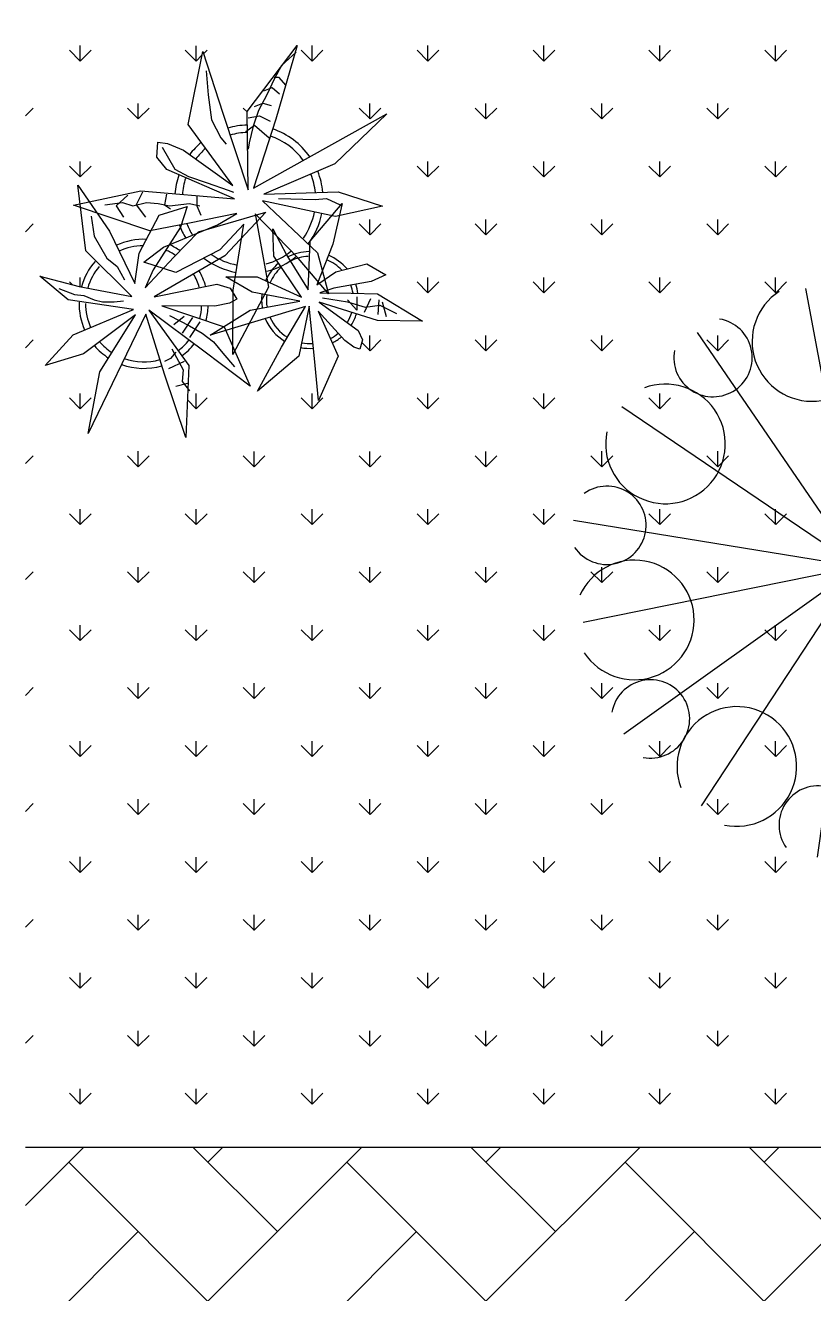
# Model space of a CAD drawing. Header units: millimetres. Extents: x 209.8 to 281.8, y 45 to 110.
# Drawn here: x 209.788 to 212.231, y 79.337 to 83.268 of the extents above; entities that cross this region are included whole.
import ezdxf

# ---------------------------------------------------------------- set-up
doc = ezdxf.new("R2010")
doc.units = ezdxf.units.MM
doc.header["$LTSCALE"] = 0.65
doc.linetypes.add('DASHED', pattern=[0.75, 0.5, -0.25])
for name, color, linetype in [('ARBOLES', 95, 'Continuous'), ('cajones', 235, 'Continuous'), ('murodelgado', 1, 'Continuous'), ('murosgrueso', 5, 'Continuous'), ('plazaacceso', 251, 'Continuous')]:
    doc.layers.add(name, color=color, linetype=linetype)
pattern_1 = [(90, (0, 0), (-0.179605, 0.179605), [0.047625, -0.311585]), (45, (0, 0), (-0.179605122421383, 0.1796051224213831), [0.047625, -0.206375]), (135, (0, 0), (-0.1796051224213831, -0.179605122421383), [0.047625, -0.206375])]

# ---------------------------------------------------------------- blocks, each defined once
blk = doc.blocks.new('arb-pl59')
for p, q in [((0.06124012695811132, 0.3253629342310482), (0.2168962910648986, 0.5294651901413339)), ((0.2168962910648986, 0.5294651901413339), (0.1503603843800789, 0.3008544237561459)), ((-0.1216998110874385, 0.2848026601570339), (-0.07621399417973862, 0.5109414269392012)), ((-0.07621399417973862, 0.5109414269392012), (-0.01378957706492656, 0.3193780878718293)), ((0.2135860981252051, 0.509339775572144), (0.1681873858374132, 0.4672123153932262)), ((-0.06529141125210458, 0.4510094397399982), (-0.05880583181256327, 0.3764763108519844)), ((0.1681873858374132, 0.4672123153932262), (0.1454880296935244, 0.4250848552143083)), ((0.1130604762848009, 0.3894385618161529), (0.1390025648503013, 0.3991602706886148)), ((0.1454880296935244, 0.4250848552143083), (0.1227887881459537, 0.3764763108519844)), ((0.1390025648503013, 0.3991602706886148), (0.1617019209942043, 0.3797168529436874)), ((0.1454880296935244, 0.4315660219950708), (0.1584590739762746, 0.4315660219950708)), ((0.1584590739762746, 0.4315660219950708), (0.1811584301201634, 0.4056414374693773)), ((-0.05880583181256327, 0.3764763108519844), (-0.04907763454775704, 0.2987024746775546)), ((0.1227887881459537, 0.3764763108519844), (0.09684669958045333, 0.327867683892304)), ((-0.01378957706492656, 0.3193780878718293), (0.06491201492146104, 0.08203405468725222)), ((0.06491201492146104, 0.08203405468725222), (0.06124012695811132, 0.3253629342310482)), ((0.09684669958045333, 0.327867683892304), (0.08063280827975916, 0.2792590569326237)), ((0.08163785622258501, 0.0875309946540348), (0.4942236328412406, 0.3182653260677917)), ((0.08387565529770313, 0.3408299348564725), (0.1098177438632035, 0.350551643728938)), ((0.1098177438632035, 0.350551643728938), (0.1357598324287039, 0.344070559545532)), ((0.4942236328412406, 0.3182653260677917), (0.333618786476066, 0.1623414255145939)), ((0.01732485789945315, 0.09594166130765203), (-0.1216998110874385, 0.2848026601570339)), ((-0.04907763454775704, 0.2987024746775546), (-0.01989269896431267, 0.2436127635344683)), ((0.05793356673220273, 0.2630561812793957), (0.08387565529770313, 0.2824995990243266)), ((0.06441903157539741, 0.3051836414583171), (0.1000894320020507, 0.3116648082390761)), ((0.08063280827975916, 0.2792590569326237), (0.06766176399700896, 0.2274098878812403)), ((0.1503603843800789, 0.3008544237561459), (0.08163785622258501, 0.0875309946540348)), ((0.08387565529770313, 0.2824995990243266), (0.1292742529891626, 0.2436127635344683)), ((0.1000894320020507, 0.3116648082390761), (0.1325169854107742, 0.2954619325858516)), ((-0.01989269896431267, 0.2436127635344683), (-0.003678922259950923, 0.2241692631921808)), ((-0.2181547796132151, 0.1837435788071922), (-0.2149973335775144, 0.229686908388544)), ((-0.2149973335775144, 0.229686908388544), (-0.1852987468483889, 0.2261090272639699)), ((-0.2014873189228297, 0.2144475543197188), (-0.1625741860745791, 0.1463955096151075)), ((-0.1852987468483889, 0.2261090272639699), (-0.1355943866091849, 0.2050970801815737)), ((-0.1355943866091849, 0.2050970801815737), (0.01732485789945315, 0.09594166130765203)), ((0.06766176399700896, 0.2274098878812403), (0.06441903157539741, 0.2079663875389564)), ((-0.1873138876784992, 0.1449722948386842), (-0.2181547796132151, 0.1837435788071922)), ((0.333618786476066, 0.1623414255145939), (0.1135230644243279, 0.06866577624638381)), ((0.0222122316074973, 0.05392187106239987), (-0.1873138876784992, 0.1449722948386842)), ((-0.1625741860745791, 0.1463955096151075), (-0.1204183208047169, 0.1237114671811206)), ((-0.1204183208047169, 0.1237114671811206), (-0.06204867883050724, 0.1042680494361896)), ((-0.4770217545409281, 0.03464319020592654), (-0.2677207607031278, 0.07879582719430189)), ((-0.4382902760538911, -0.1069018413750698), (-0.4635293075463238, 0.09650701821539798)), ((-0.4635293075463238, 0.09650701821539798), (-0.3648676389850039, -0.04563411258276062)), ((-0.2677207607031278, 0.07879582719430189), (0.0222122316074973, 0.05392187106239987)), ((-0.06204867883050724, 0.1042680494361896), (0.002806542583243754, 0.0815840070022027)), ((0.002806542583243754, 0.0815840070022027), (0.01902043388393793, 0.07510292281879671)), ((-0.3798392064597493, 0.03621600473158182), (-0.324712296907137, 0.04269717151234076)), ((-0.3084985202027895, 0.06538113134897472), (-0.3441688060330961, 0.03297546263987883)), ((-0.324712296907137, 0.04269717151234076), (-0.2922846289020953, 0.03297546263987883)), ((-0.2922846289020953, 0.03297546263987883), (-0.2501287636322331, 0.04269717151234076)), ((-0.2630998079149833, 0.07510292281879671), (-0.2825564316372748, 0.03621600473158182)), ((-0.2501287636322331, 0.04269717151234076), (-0.2144583632055799, 0.03945654682328481)), ((-0.2144583632055799, 0.03945654682328481), (-0.1787880773752732, 0.03297546263987883)), ((-0.1885162746400795, 0.06862175603803422), (-0.1950018540796208, 0.03621600473158182)), ((-0.1787880773752732, 0.03297546263987883), (-0.1171755883831196, 0.03945654682328481)), ((-0.1171755883831196, 0.03945654682328481), (-0.08474792037807788, 0.03297546263987883)), ((-0.09447623223921653, 0.06214058925727173), (-0.09447623223921653, 0.03297546263987883)), ((0.3355282221616989, -0.0006476155608972078), (0.108795117580172, 0.0486254814151863)), ((0.108795117580172, 0.0486254814151863), (0.2795824615549947, -0.1128469289447764)), ((0.1135230644243279, 0.06866577624638381), (0.3440297357057744, 0.07595170631870829)), ((0.1584590739762746, 0.05565942247650923), (0.271955740099429, 0.05241888038480624)), ((0.2564083545383085, -0.07705734218367866), (0.3560916375928969, 0.03996868192700731)), ((0.271955740099429, 0.05241888038480624), (0.3076261405260823, 0.05565942247650923)), ((0.3076261405260823, 0.05565942247650923), (0.3497820057959302, 0.03621600473158182)), ((0.3560916375928969, 0.03996868192700731), (0.3274899417402821, -0.08661012778275179)), ((0.3440297357057744, 0.07595170631870829), (0.4806922291289624, 0.03194371894330672)), ((-0.2398817271376288, -0.04525749287463299), (-0.4770217545409281, 0.03464319020592654)), ((-0.4219951863259439, 0.0005697113334228732), (-0.412266874464791, -0.06100124918777894)), ((-0.3441688060330961, 0.03297546263987883), (-0.3214695644855396, -0.002670913355636628)), ((-0.2825564316372748, 0.03621600473158182), (-0.2533714960538447, -0.002670913355636628)), ((-0.2730893426488734, -0.1142539688301447), (-0.2111389926219971, 0.003380070451086681)), ((-0.2111389926219971, 0.003380070451086681), (-0.1239496111026881, 0.03033787111970554)), ((-0.1950018540796208, 0.03621600473158182), (-0.1755452303573293, 0.02325367117005683)), ((-0.1239496111026881, 0.03033787111970554), (-0.1445997277783135, -0.0333805668242988)), ((0.02965303384422668, 0.009089722261322208), (-0.11683662344916, -0.02126935643309835)), ((-0.09447623223921653, 0.03297546263987883), (-0.08150518795646633, 0.003810253425125865)), ((-0.08953274997664096, -0.04808482173444872), (0.1192628741880384, 0.01318290705785685)), ((-0.03044964286799257, -0.02666869530413862), (0.02965303384422668, 0.009089722261322208)), ((0.1192628741880384, 0.01318290705785685), (-0.007863632608632543, -0.122600870182147)), ((0.2196876271979136, -0.1294190665772632), (0.08631592425606982, 0.008056989510500046)), ((0.08631592425606982, 0.008056989510500046), (0.1275324099134707, -0.2197282211896976)), ((0.4806922291289624, 0.03194371894330672), (0.3355282221616989, -0.0006476155608972078)), ((-0.11683662344916, -0.02126935643309835), (-0.2398817271376288, -0.04525749287463299)), ((-0.1445997277783135, -0.0333805668242988), (-0.229494651889226, -0.1657188610156837)), ((-0.1976835586447692, -0.095412962073393), (-0.03044964286799257, -0.02666869530413862)), ((0.05117639742708491, -0.02379635047348216), (-0.02329412861260494, -0.1039022756765782)), ((0.01795771255183354, -0.2290632788409823), (0.05117639742708491, -0.02379635047348216)), ((0.1444896142020298, -0.1236011390711766), (0.1409585173819039, -0.03813898648690639)), ((0.1409585173819039, -0.03813898648690639), (0.1849656659623378, -0.1215206856092763)), ((-0.412266874464791, -0.06100124918777894), (-0.3733537416165404, -0.1290532938923903)), ((-0.3648676389850039, -0.04563411258276062), (-0.2862242109664521, -0.2084510212629986)), ((-0.165249844453939, -0.1265075145886065), (-0.08953274997664096, -0.04808482173444872)), ((0.2504357996477751, -0.2279070622568931), (0.2564083545383085, -0.07705734218367866)), ((-0.295385367450379, -0.2486624514826232), (-0.4382902760538911, -0.1069018413750698)), ((-0.2862242109664521, -0.2084510212629986), (-0.2730893426488734, -0.1142539688301447)), ((-0.2591448674023837, -0.1418441980471492), (-0.1976835586447692, -0.095412962073393)), ((-0.02329412861260494, -0.1039022756765782), (-0.1592139887904409, -0.1739150594315255)), ((0.3274899417402821, -0.08661012778275179), (0.2773122890687318, -0.2125968486758296)), ((0.2795824615549947, -0.1128469289447764), (0.3132835662402158, -0.2395968713707575)), ((-0.3733537416165404, -0.1290532938923903), (-0.3409260736114987, -0.1549778784180802)), ((-0.3409260736114987, -0.1549778784180802), (-0.3182267174675957, -0.1971053385969981)), ((-0.1592139887904409, -0.1739150594315255), (-0.2591448674023837, -0.1418441980471492)), ((-0.2544964366464768, -0.2211553701343973), (-0.165249844453939, -0.1265075145886065)), ((-0.007863632608632543, -0.122600870182147), (-0.2268485733784757, -0.2493909756988195)), ((0.2303870987177135, -0.2505562519097175), (0.1444896142020298, -0.1236011390711766)), ((0.1849656659623378, -0.1215206856092763), (0.2504357996477751, -0.2279070622568931)), ((0.3132835662402158, -0.2395968713707575), (0.2196876271979136, -0.1294190665772632)), ((0.336052970051739, -0.1721284941895362), (0.4324883919801721, -0.1467761422838905)), ((0.4324883919801721, -0.1467761422838905), (0.4915745724031808, -0.1813264443156726)), ((-0.4933572538555637, -0.2588458087799914), (-0.580547389206231, -0.1853302069716136)), ((-0.580547389206231, -0.1853302069716136), (-0.4589403927295166, -0.2171837532012226)), ((-0.229494651889226, -0.1657188610156837), (-0.2544964366464768, -0.2211553701343973)), ((-0.004024431656645788, -0.1873421628698182), (0.09300420883974425, -0.1871217178396236)), ((0.07675902114010569, -0.2346868820919994), (-0.004024431656645788, -0.1873421628698182)), ((0.09300420883974425, -0.1871217178396236), (0.2303870987177135, -0.2505562519097175)), ((0.2773122890687318, -0.2125968486758296), (0.336052970051739, -0.1721284941895362)), ((0.4915745724031808, -0.1813264443156726), (0.4458785531627285, -0.2021953522349271)), ((-0.5225206935700157, -0.2230299231226915), (-0.4738793634569447, -0.242473340867619)), ((-0.4589403927295166, -0.2171837532012226), (-0.295385367450379, -0.2486624514826232)), ((-0.2268485733784757, -0.2493909756988195), (-0.03217131476655766, -0.2098316257461477)), ((-0.03217131476655766, -0.2098316257461477), (0.009128918584693224, -0.2220851715046059)), ((0.009128918584693224, -0.2220851715046059), (0.02977903526031866, -0.2563950996282998)), ((0.1275324099134707, -0.2197282211896976), (0.01723186033524371, -0.428042616717395)), ((0.01723186033524371, -0.428042616717395), (0.01795771255183354, -0.2290632788409823)), ((0.2245429309420501, -0.2626464085869387), (0.07675902114010569, -0.2346868820919994)), ((0.3296862319794798, -0.222311673674799), (0.2863645401207862, -0.2365778011513839)), ((0.4458785531627285, -0.2021953522349271), (0.3296862319794798, -0.222311673674799)), ((-0.2911816560594076, -0.2887733235325811), (-0.4933572538555637, -0.2588458087799914)), ((-0.4738793634569447, -0.242473340867619), (-0.4446944278735145, -0.2457139655566785)), ((-0.4446944278735145, -0.2457139655566785), (-0.412266874464791, -0.2586762165208469)), ((-0.412266874464791, -0.2586762165208469), (-0.3863247858992906, -0.2651573833016094)), ((-0.3863247858992906, -0.2651573833016094), (-0.3506543854726374, -0.2651573833016094)), ((-0.3506543854726374, -0.2651573833016094), (-0.3214695644855396, -0.2619168412099064)), ((0.006834461176282502, -0.2686486453867616), (-0.03905468699177561, -0.2784514819935282)), ((0.02977903526031866, -0.2563950996282998), (0.006834461176282502, -0.2686486453867616)), ((0.07117001897719888, -0.2911597578182636), (0.2245429309420501, -0.2626464085869387)), ((0.4658316462814298, -0.3230111173179679), (0.2847616297928539, -0.2661727487138137)), ((0.2847616297928539, -0.2661727487138137), (0.4052814505311488, -0.3537716783773988)), ((0.2863645401207862, -0.2365778011513839), (0.3839214796051067, -0.2379660088950324)), ((0.2946550962433321, -0.2521950497400844), (0.3724813619398333, -0.2651573833016094)), ((0.4016661829269452, -0.2910819678272993), (0.3724813619398333, -0.2586762165208469)), ((0.3724813619398333, -0.2651573833016094), (0.4276082714924456, -0.2813602589548339)), ((0.3839214796051067, -0.2379660088950324), (0.4656513190350466, -0.2400947982122332)), ((0.4016661829269452, -0.2489545076483815), (0.4016661829269452, -0.2910819678272993)), ((0.4438220481968074, -0.2554356744291439), (0.4243655390708341, -0.2975631346080618)), ((0.4276082714924456, -0.2813602589548339), (0.4730069837802375, -0.2748790921740714)), ((0.4656513190350466, -0.2400947982122332), (0.6053285016046743, -0.3245003223448926)), ((0.4697641367623078, -0.2586762165208469), (0.4665214043406962, -0.3040443013888243)), ((0.4730069837802375, -0.2748790921740714), (0.5248911609112525, -0.3008036766997648)), ((0.4794924486234606, -0.2651573833016094), (0.4924634929062108, -0.3105253855722303)), ((-0.4772960519967455, -0.3666770114544526), (-0.2911816560594076, -0.2887733235325811)), ((-0.2845616296908844, -0.3054092826621222), (-0.4451736482791091, -0.4254940310950701)), ((-0.252439225973248, -0.3029585735104305), (-0.4314134370337399, -0.6730128190447999)), ((-0.3946955852942438, -0.4818603415839924), (-0.2845616296908844, -0.3054092826621222)), ((-0.1950777907631789, -0.4892124690390673), (-0.252439225973248, -0.3029585735104305)), ((-0.06888263330101552, -0.4205926127916868), (-0.2432613963396335, -0.29070502775199)), ((-0.2432613963396335, -0.29070502775199), (-0.1193606962858809, -0.4622546683704556)), ((-0.03905468699177561, -0.2784514819935282), (-0.2024218984817736, -0.2768954088662738)), ((-0.2024218984817736, -0.2768954088662738), (-0.009226740682535706, -0.3421699199375325)), ((-0.1787880773752732, -0.3072848434805273), (-0.1171755883831196, -0.3396905947869797)), ((-0.1333893650874671, -0.3105253855722303), (-0.1658170330925088, -0.3364500526952767)), ((-0.1074472765219667, -0.3137660102612898), (-0.1398749445270084, -0.3623746372209666)), ((0.2421749397365005, -0.2791662629625442), (-0.05313077158012902, -0.3677170272114552)), ((-0.05313077158012902, -0.3677170272114552), (0.07117001897719888, -0.2911597578182636)), ((0.1682541926349472, -0.4052612670784228), (0.2421749397365005, -0.2791662629625442)), ((0.2536009278737907, -0.2780319629216841), (0.2215271870098547, -0.4334681166921079)), ((0.2701416992374988, -0.4402684966155519), (0.2536009278737907, -0.2780319629216841)), ((0.3638510788288869, -0.3847363539885151), (0.2819307855806557, -0.293616085507665)), ((0.2819307855806557, -0.293616085507665), (0.3437330782001027, -0.433516452547412)), ((-0.08474792037807788, -0.3267282612254547), (-0.1171755883831196, -0.3753368881851351)), ((-0.1171755883831196, -0.3396905947869797), (-0.07826245553485478, -0.3623746372209666)), ((-0.009226740682535706, -0.3421699199375325), (0.07107926861156955, -0.5259731063144528)), ((0.6053285016046743, -0.3245003223448926), (0.4658316462814298, -0.3230111173179679)), ((-0.5644854335160545, -0.4622546683704556), (-0.4772960519967455, -0.3666770114544526)), ((-0.07826245553485478, -0.3623746372209666), (-0.04259205510821573, -0.3882992217466601)), ((-0.04259205510821573, -0.3882992217466601), (-0.01340723412110378, -0.4239455151448155)), ((0.3925241744603767, -0.4051429140806313), (0.3638510788288869, -0.3847363539885151)), ((0.4052814505311488, -0.3537716783773988), (0.4194334810055125, -0.3828171690579083)), ((0.4194334810055125, -0.3828171690579083), (0.410925985855414, -0.4116207569414811)), ((-0.4451736482791091, -0.4254940310950701), (-0.5644854335160545, -0.4622546683704556)), ((-0.1593314536529817, -0.4207049730531125), (-0.1755452303573293, -0.4401483907980435)), ((-0.1723024979357319, -0.4109831815832905), (-0.1366320975090787, -0.4757946841961989)), ((0.07107926861156955, -0.5259731063144528), (-0.06888263330101552, -0.4205926127916868)), ((-0.01340723412110378, -0.4239455151448155), (0.02226316630554948, -0.4660729753237334)), ((0.09356364293283548, -0.5413982827090607), (0.1682541926349472, -0.4052612670784228)), ((0.410925985855414, -0.4116207569414811), (0.3925241744603767, -0.4051429140806313)), ((-0.1755452303573293, -0.4401483907980435), (-0.1950018540796208, -0.4498700996705054)), ((-0.1333893650874671, -0.4498700996705054), (-0.1820308097968706, -0.4725541421044959)), ((-0.1193606962858809, -0.4622546683704556), (-0.1285385259194811, -0.6852692011744566)), ((0.2215271870098547, -0.4334681166921079), (0.09356364293283548, -0.5413982827090607)), ((0.2827937910545302, -0.5710565491044122), (0.2701416992374988, -0.4402684966155519)), ((0.3437330782001027, -0.433516452547412), (0.2827937910545302, -0.5710565491044122)), ((-0.4314134370337399, -0.6730128190447999), (-0.3946955852942438, -0.4818603415839924)), ((-0.1285385259194811, -0.6852692011744566), (-0.1950777907631789, -0.4892124690390673)), ((-0.1366320975090787, -0.4757946841961989), (-0.1398749445270084, -0.5114409775943543)), ((-0.1236610532263285, -0.5179221443751167), (-0.1593314536529817, -0.5276438532475822)), ((-0.1398749445270084, -0.5114409775943543), (-0.1171755883831196, -0.5406061868091037))]:
    blk.add_line(p, q)
for centre, radius, start, end in [((0.06712313362875477, 0.05297185030295992), 0.23, 91.30606176492367, 106.5890593109409), ((0.06712313362875477, 0.05297185030295992), 0.207, 91.355120801644, 106.3938660358073), ((0.06712313362875477, 0.05297185030295992), 0.207, 35.61680924366551, 71.25266132240515), ((0.06712313362875477, 0.05297185030295992), 0.23, 34.97440746157712, 71.34175743060617), ((0.06712313362875477, 0.05297185030295992), 0.23, 130.004734819294, 142.9750549383979), ((0.06712313362875477, 0.05297185030295992), 0.207, 130.4106165127305, 142.8077557346662), ((0.06712313362875477, 0.05297185030295992), 0.23, 161.0438713829087, 175.8170219105631), ((0.06712313362875477, 0.05297185030295992), 0.207, 5.749549644530832, 22.02257644248691), ((0.06712313362875477, 0.05297185030295992), 0.23, 5.355105343121845, 22.12585286928323), ((0.06712313362875477, 0.05297185030295992), 0.207, 161.7290622497055, 175.8970867983298), ((0.06712313362875477, 0.05297185030295992), 0.207, 324.5281130766586, 349.0132295816654), ((0.06712313362875477, 0.05297185030295992), 0.23, 323.4483370326702, 348.8858144729528), ((0.06712313362875477, 0.05297185030295992), 0.23, 200.4577768600544, 211.493021056325), ((0.06712313362875477, 0.05297185030295992), 0.207, 201.5163581520267, 212.5196245160736), ((-0.2593225981984659, -0.2710993545384532), 0.2, 87.46190827831265, 114.9149232995324), ((-0.2593225981984659, -0.2710993545384532), 0.18, 90.50176467843866, 114.8186440591272), ((-0.2593225981984659, -0.2710993545384532), 0.18, 56.4902907621552, 67.49355712620222), ((-0.2593225981984659, -0.2710993545384532), 0.2, 55.4317094701828, 66.46695366645376), ((0.06712313362875477, 0.05297185030295992), 0.207, 235.5278320683097, 259.8447114489988), ((0.06712313362875477, 0.05297185030295992), 0.207, 284.798153148699, 309.2823792821375), ((0.2563031702845535, -0.259216630375775), 0.15, 91.38162744678081, 117.244619034151), ((-0.2593225981984659, -0.2710993545384532), 0.2, 138.879256884663, 164.7422484720325), ((-0.2593225981984659, -0.2710993545384532), 0.18, 139.7720857588274, 164.2563118922662), ((0.06712313362875477, 0.05297185030295992), 0.23, 232.4879756681842, 259.9409906894044), ((0.2563031702845535, -0.259216630375775), 0.15, 130.924640204917, 156.3621176452002), ((0.06712313362875477, 0.05297185030295992), 0.23, 283.9053242745343, 309.7683158619037), ((0.2563031702845535, -0.259216630375775), 0.135, 92.27445632094577, 116.7586824543849), ((0.2563031702845535, -0.259216630375775), 0.135, 43.00413524055718, 67.32101462124614), ((0.2563031702845535, -0.259216630375775), 0.15, 39.96427884043172, 67.41729386165106), ((-0.2593225981984659, -0.2710993545384532), 0.18, 16.70299485983389, 30.87101940845855), ((-0.2593225981984659, -0.2710993545384532), 0.2, 16.01780399303719, 30.79095452069179), ((0.2563031702845535, -0.259216630375775), 0.135, 132.0044162489064, 156.4895327539122), ((0.2563031702845535, -0.259216630375775), 0.135, 8.99266132427353, 19.99592768832028), ((0.2563031702845535, -0.259216630375775), 0.15, 7.934080032301159, 18.96932422857205), ((-0.2593225981984659, -0.2710993545384532), 0.2, 178.422269642799, 203.8597470830816), ((-0.2593225981984659, -0.2710993545384532), 0.18, 179.5020456867877, 203.9871621917943), ((0.2563031702845535, -0.259216630375775), 0.15, 172.8314085153689, 189.6021560415302), ((0.2563031702845535, -0.259216630375775), 0.135, 173.2258528167777, 189.4988796147338), ((-0.2593225981984659, -0.2710993545384532), 0.18, 345.3845491228591, 357.7816883447946), ((-0.2593225981984659, -0.2710993545384532), 0.2, 344.9786674294227, 357.9489875485268), ((0.2563031702845535, -0.259216630375775), 0.135, 203.0931124159127, 238.7289644946526), ((0.2563031702845535, -0.259216630375775), 0.135, 329.2053654219523, 343.3733899705767), ((0.2563031702845535, -0.259216630375775), 0.15, 328.5201745551556, 343.2933250828102), ((0.2563031702845535, -0.259216630375775), 0.15, 202.4507106338244, 238.8180606028532), ((-0.2593225981984659, -0.2710993545384532), 0.18, 220.7234822546591, 236.9965090526152), ((-0.2593225981984659, -0.2710993545384532), 0.18, 306.329053411773, 321.3677986459363), ((0.2563031702845535, -0.259216630375775), 0.135, 258.8314239738909, 273.8701692080544), ((0.2563031702845535, -0.259216630375775), 0.135, 297.8869196849769, 310.2840589069131), ((0.2563031702845535, -0.259216630375775), 0.15, 297.4810379915411, 310.4513581106447), ((-0.2593225981984659, -0.2710993545384532), 0.2, 220.32903795325, 237.0997854794116), ((-0.2593225981984659, -0.2710993545384532), 0.2, 306.2799943750525, 321.5629919210693), ((0.2563031702845535, -0.259216630375775), 0.15, 258.7823649371708, 274.0653624831872), ((-0.2593225981984659, -0.2710993545384532), 0.2, 249.9483400717059, 286.3156900407348), ((-0.2593225981984659, -0.2710993545384532), 0.18, 250.590741853794, 286.2265939325343)]:
    blk.add_arc(centre, radius, start, end)
blk = doc.blocks.new('arb-pl22')
for q in [(0.1558538613142417, 0.8847703817998998), (-0.1618482405552584, 0.8631906163645908), (-0.4975334801478368, 0.7265187687473382), (0.51551661808044, 0.7265187687473382), (-0.7313142722239832, 0.4963346043834456), (0.7373086514649998, 0.4963346043834456), (0.8811737542972082, 0.1798313782783225), (-0.881173754087655, 0.1438651026226587), (-0.8512018576730043, -0.1726381232729182), (-0.7253198927734132, -0.5179143698187545), (-0.4855447216657893, -0.740905279177241), (-0.1258819648996052, -0.8991568922298026), (0.1918201369699091, -0.8847703817998998), (0.755291789397603, -0.5179143698187545), (0.8853589221602363, -0.1607625412289053), (0.5299275588244257, -0.7277671809308242)]:
    blk.add_line((0, 0), q)
for centre, major_axis, ratio, start_param, end_param in [((-0.1425142834894331, 0.6987480638315908), (-0.1310821244252434, 0.1310821244252434), 0.9999999999999909, -0.2049999760032564, 5.070932738926494), ((0.1507862188154832, 0.7836314099142339), (0.08583851521153185, 0.08583851521153184), 0.999999999999997, 1.383377062151405, 6.113783573119555), ((0.4030577105702804, 0.6022834446514036), (-0.1310821244252688, 0.1310821244252688), 0.999999999999786, -0.990398139400825, 4.285534575529101), ((0.4030577105702804, 0.6022834446514036), (-0.1310821244252688, 0.1310821244252688), 0.999999999999786, -0.990398139400825, 4.285534575529101), ((-0.4491295418702066, 0.6485975571675233), (0.08583851521153052, 0.0858385152115305), 0.9999999999999888, 2.168775225548809, 6.899181736517023), ((-0.5965027264086586, 0.3811811934923757), (-0.131082124425244, 0.131082124425244), 0.9999999999999076, 0.5803981873942288, 5.85633090232391), ((0.6704740742454334, 0.4549102601129569), (0.08583851521153273, 0.08583851521153271), 0.9999999999999799, 0.5979788987539294, 5.328385409722117), ((0.6704740742454334, 0.4549102601129569), (0.08583851521153273, 0.08583851521153271), 0.9999999999999799, 0.5979788987539294, 5.328385409722117), ((0.7206245806999618, 0.1482950017321851), (-0.1310821244252335, 0.1310821244252335), 0.9999999999999782, 4.507389004381463, 9.783321719311195), ((-0.7778506916714889, 0.1289097017375749), (-0.08583851521153103, 0.08583851521153103), 0.9999999999999756, 1.383377062151393, 6.11378357311956), ((-0.6929673455888405, -0.1643908005673431), (0.1310821244252442, 0.1310821244252442), 0.9999999999999631, 2.93659267758652, 8.212525392516278), ((0.805507926782596, -0.1450055005727329), (-0.08583851521153184, 0.08583851521153187), 0.9999999999999685, 4.524969715741188, 9.255376226709343), ((0.624159961729319, -0.3972769923275337), (-0.1310821244252441, 0.1310821244252441), 0.999999999999925, 3.721990840984013, 8.997923555913706), ((-0.6428168391343263, -0.4710060589481149), (0.08583851521153299, 0.08583851521153298), 0.9999999999999885, 3.739571552343721, 8.469978063311913), ((-0.3754004752496343, -0.6183792434865616), (0.1310821244252463, 0.1310821244252463), 0.9999999999998274, 3.721990840984117, 8.997923555913673), ((0.1701715188100934, -0.7148438624572009), (0.1310821244252432, 0.1310821244252432), 0.9999999999999997, 4.507389004381435, 9.78332171931119), ((0.4767867771908669, -0.6646933560026813), (0.08583851521153052, 0.0858385152115305), 0.9999999999999888, 5.310367879138601, 10.04077439010682), ((-0.1231289834948228, -0.7997272087493918), (-0.08583851521153324, 0.08583851521153325), 0.9999999999999769, 2.954173388946288, 7.684579899914455)]:
    blk.add_ellipse(centre, major_axis=major_axis, ratio=ratio, start_param=start_param, end_param=end_param)

msp = doc.modelspace()

# ---------------------------------------------------------------- hatches: boundary and pattern name
at = {"layer": 'ARBOLES'}
h = msp.add_hatch(dxfattribs=at)
h.set_pattern_fill('GRASS', color=256, scale=0.01, style=0)
h.set_pattern_definition(pattern_1)
edge = h.paths.add_edge_path()
edge.add_spline(control_points=[(212.28142141244, 89.27714512448554), (212.2892501462726, 89.29880580635175), (212.2971025821801, 89.32046680009282), (212.4726304903261, 89.8030054770564), (212.65194337283, 90.26317454629344), (213.0409062428634, 91.04570964608713), (213.2350274466052, 91.3716710191401), (213.4497951840646, 91.67956480131707)], knot_values=[30.04833792508863, 30.04833792508863, 30.04833792508863, 30.04833792508863, 30.11592815511259, 30.11592815511259, 31.55415657354089, 31.55415657354089, 32.67639692590706, 32.67639692590706, 32.67639692590706, 32.67639692590706], degree=3, periodic=0)
edge.add_line((213.4497951840646, 91.67956480131708), (212.2814214124399, 91.67956480131707))
edge.add_line((212.2814214124399, 91.67956480131707), (212.2814214124399, 90.40993960466791))
edge.add_arc((212.0218109677066, 90.28705489836129), 0.2872250582012302, 8.526512829121202e-12, 25.33019208688728, ccw=False)
edge.add_arc((212.0218109677066, 90.28705489836136), 0.2872250582012303, 334.669807913123, 359.9999999999944, ccw=False)
edge.add_line((212.28142141244, 90.1641701920548), (212.28142141244, 89.2771451244854))
h.paths.add_polyline_path([(212.28142141244, 90.1641701920548, -0.388600678100988), (211.9222806926905, 90.01762594963101, -0.9780740605621964), (211.5623965558748, 90.08749125138098, -0.9507713804933587), (211.4658438941503, 90.44076072058988, -0.7337777776698294), (211.8854333967187, 90.79322762035642, -0.845713404098746), (212.1483079851055, 90.5449245139578, -0.1589372344163331), (212.2760101704017, 90.42077475256355), (212.28142141244, 90.42362130160356), (212.28142141244, 91.67956480131708), (212.0664600539129, 91.67956480131708), (212.0664600539129, 91.6313736473962), (212.0125615029494, 91.56972637900377), (212.0319881091779, 91.55925759049899), (212.0854611559807, 91.58066379758952), (212.142464462184, 91.54897014146034), (212.0981285573592, 91.52361521655699), (212.0125615029494, 91.56972637900375), (212.0221241490881, 91.58066379758952), (211.9515366390688, 91.67956480131707), (211.7128144460338, 91.67956480131707), (211.7371076180712, 91.65038984107376), (211.6991054139357, 91.62503491617039), (211.6359663351896, 91.66524624238431), (211.6484358084215, 91.66940603475125), (211.6508098803722, 91.67415794986195), (211.6447223412994, 91.67956480131708), (211.2348157050193, 91.6795648013171), (211.2304518072228, 91.631600021542), (211.2304518072228, 91.53026081051411), (211.2368098832604, 91.42225929798757), (211.2377894934124, 91.41931735283961), (211.1974642834132, 91.41482096449961), (211.1872968700586, 91.35395741315297), (211.1734032261903, 91.37825199397159), (211.1860806886419, 91.54292821189279), (211.1801352489496, 91.67956480131707), (211.0498461279167, 91.67956480131707), (211.0149349455442, 91.63160002154201), (210.9578863645017, 91.53026081049462), (210.9246591443765, 91.47152084444362), (210.9325314396084, 91.4479227015535), (210.9578863645118, 91.43525530017497), (210.951547633286, 91.39091939535017), (210.9135152459309, 91.35925089190384), (210.8851773886859, 91.40172394358473), (210.8679916307635, 91.37134250231063), (210.8628053961242, 91.34024978983607), (210.8110242114624, 91.32472776279474), (210.831111739995, 91.37825199397162), (210.8437892024467, 91.37825199397162), (210.8881603210283, 91.47325750431052), (210.9578863645117, 91.61259891947435), (210.8184342775433, 91.57459671533876), (210.7677244277366, 91.58093041602802), (210.7170145779299, 91.52392710982467), (210.6536272656714, 91.5175934091354), (210.4351071472661, 91.46621771578938), (210.4093084636973, 91.43304128821038), (210.3510403858565, 91.49130936605118), (210.3455612152169, 91.57301259845555), (210.3244219788748, 91.56667846479844), (210.301747299063, 91.51373083660029), (210.239029075527, 91.49583421140338), (210.2524506551431, 91.54511306969076), (210.3455612152169, 91.57301259845556), (210.3465333261368, 91.55851686367413), (210.4310261055822, 91.54440212677343), (210.4835850818014, 91.50497376924879), (210.6409498032198, 91.54292821189244), (210.7740631589624, 91.61259891947435), (210.8818215898017, 91.63160002154213), (210.9445945811827, 91.67956480131708), (210.5643302418919, 91.6795648013171), (210.5212486314962, 91.607731693684), (210.4585126223276, 91.63463888119354), (210.4456602687469, 91.67956480131708), (210.3607334577779, 91.67956480131708), (210.3644228370807, 91.63915661229271), (210.270340166087, 91.6257528183093), (210.3472366736219, 91.67956480131708), (209.7883833298776, 91.67956480131707), (209.7883833298776, 86.82555268737771), (212.1314214124399, 86.82555268737771, -0.2682153745963338), (212.2065504879735, 86.95553093428674, -0.0357987632662386), (212.28142141244, 87.91648683451935)])
h.paths.add_polyline_path([(211.8569708853727, 86.82555268737771), (209.7883833298776, 86.82555268737771), (209.7883833298776, 83.91381924220512), (210.0200583579092, 83.91381924220514), (210.045411766615, 83.92767994298676), (210.122891766615, 83.94501994298676), (210.194473938641, 83.92722946187662), (210.1879466031031, 83.91381924220512), (210.5086060381013, 83.91381924220514), (210.513811766615, 83.91981994298676), (210.587231766615, 83.93274994298677), (210.6398152055039, 83.91381924220515), (210.7238796555961, 83.91381924220514), (210.8055217666151, 83.93410994298677), (210.8961340718924, 83.91381924220514), (211.3401147319843, 83.91381924220514, -0.3428813845232487), (211.4658438941504, 84.10042553342515, -0.7337777776700336), (211.8854333967188, 84.45289243319176, -0.845713404098884), (212.1483079851056, 84.20458932679313, -0.2861311671574135), (212.3090360259078, 83.94671971119666, -0.02870736605483748), (212.3071454962846, 83.91381924220512), (212.5224187948225, 83.91381924220512, -0.1065157410969091)])
h.paths.add_polyline_path([(210.6945917666151, 84.42392994298676), (210.6658717666151, 84.36288994298681), (210.6048117666151, 84.32011994298678), (210.5593763791837, 84.32334630616099), (210.5594117666151, 84.3233699429868), (210.5797817666151, 84.39421994298684), (210.633541766615, 84.45264994298674), (210.70282354616, 84.4948349870204), (210.7000229241996, 84.48936784860547)], flags=16)
h.paths.add_polyline_path([(210.9586576398538, 84.38639614930534), (210.9212617666151, 84.33246994298678), (210.865871766615, 84.29395994298677), (210.7916017666151, 84.28744994298678), (210.7538503854971, 84.31296594162514), (210.7539117666151, 84.31296994298677), (210.8069817666151, 84.36413994298677), (210.8827517666151, 84.38785994298678), (210.9638602447499, 84.38975824858834)], flags=16)
h.paths.add_polyline_path([(210.4423817666151, 84.57977994298678), (210.491241766615, 84.50648994298692), (210.527881766615, 84.42098994298684), (210.5462017666151, 84.34158994298676), (210.527881766615, 84.27440994298647), (210.5063274346005, 84.22410081433252), (210.4790217666149, 84.35379994298721), (210.4607017666137, 84.46373994298635)], flags=16)
h.paths.add_polyline_path([(210.3446617666151, 84.46983994298678), (210.3935217666151, 84.4087699429868), (210.4240517666151, 84.33547994298684), (210.4189689509887, 84.26189918291551), (210.3752017666151, 84.27440994298678), (210.332441766615, 84.33547994298674), (210.3263417666151, 84.40265994298676)], flags=16)
h.paths.add_polyline_path([(210.6949717666151, 84.23301994298669), (210.6210817666139, 84.1416799429842), (210.5502417666152, 84.0556399429868), (210.4617488786063, 83.9569642810768), (210.468231766615, 84.01130994298674), (210.4859517666151, 84.07864994298676), (210.541521766615, 84.13824994298668), (210.6160117666152, 84.1939799429868)], flags=16)
h.paths.add_polyline_path([(210.893161766615, 84.13011994298677), (210.9783917666151, 84.11103994298676), (211.0538817666151, 84.06977994298677), (211.0506601297786, 84.06825980285707), (211.0512685724545, 84.06797279496668), (211.0499070528909, 84.06790446100578), (210.984601766615, 84.03708994298674), (210.9106617666151, 84.03087994298677), (210.836331766615, 84.06551994298675), (210.8159821969921, 84.10734116130538), (210.8149517666151, 84.10779994298676)], flags=16)
h.paths.add_polyline_path([(210.740257277114, 84.14702502832877), (210.7180717666151, 84.08522994298681), (210.6745417666151, 84.03369994298681), (210.6044817666151, 84.00818994298677), (210.561420996178, 84.02305933325431), (210.5614817666151, 84.02307994298677), (210.5994917666151, 84.08623994298674), (210.6665417666151, 84.12875994298678), (210.7443806837694, 84.15158481064685)], flags=16)
h.paths.add_polyline_path([(210.3041723125525, 84.2108485081186), (210.3027098448509, 84.20276719465743), (210.314851766615, 84.20695994298677)], flags=16)
h.paths.add_polyline_path([(210.319841766615, 84.28500994298676), (210.3618160296136, 84.21526265408947), (210.3680317666151, 84.20874994298681), (210.4048417666151, 84.13839994298678), (210.4061817666151, 84.06468994298679), (210.3709917666149, 84.10478994298693), (210.335781766615, 84.15687994298676), (210.3194083189767, 84.23310990133393), (210.250791766615, 84.26648994298684), (210.1749528494607, 84.35035481064685), (210.252791766615, 84.32752994298679)], flags=16)
h.paths.add_polyline_path([(210.2541517666151, 84.21314994298673), (210.2887017666151, 84.15268994298712), (210.3090321059953, 84.1018758597788), (210.1980117666154, 84.1742799429868), (210.1073217666155, 84.23905994298615), (210.0123117666151, 84.30815994298678), (210.098681766615, 84.2908899429868), (210.1850617666149, 84.25633994298687)], flags=16)
h.paths.add_polyline_path([(210.3456817666151, 83.99956994298678), (210.3660190746621, 83.95775438394493), (210.367061766615, 83.95728994298676), (210.2888517666151, 83.93497994298679), (210.2036217666151, 83.95405994298677), (210.1281317666151, 83.99531994298677), (210.1974017666151, 84.02799994298677), (210.2713517666151, 84.03421994298677)], flags=16)
edge = h.paths.add_edge_path()
edge.add_line((212.5224187948225, 83.91381924220512), (212.3071454962846, 83.91381924220512))
edge.add_arc((212.0218109677066, 83.94671971119666), 0.2872250582012303, 249.7251673070414, 353.4225627897842, ccw=False)
edge.add_arc((211.7431131405873, 83.71621303515317), 0.1833465435664477, 170.2838044240204, 347.7435307915412, ccw=False)
edge.add_arc((211.5230408246176, 83.92622890262285), 0.1833465435664551, 183.8809849246667, 282.3951209920834, ccw=False)
edge.add_line((211.3401147319843, 83.91381924220512), (210.8883822063549, 83.91381924220512))
edge.add_line((210.8883822063549, 83.91381924220512), (210.9541717566159, 83.87786170132964))
edge.add_line((210.9541717566159, 83.87786170132964), (210.9480356548341, 83.87755352378997))
edge.add_line((210.9480356548341, 83.87755352378997), (210.8886517666151, 83.84953994298677))
edge.add_line((210.8886517666151, 83.84953994298677), (210.821431766615, 83.84388994298676))
edge.add_line((210.821431766615, 83.84388994298676), (210.753861766615, 83.87538994298674))
edge.add_line((210.753861766615, 83.87538994298674), (210.735156559942, 83.91381924220514))
edge.add_line((210.735156559942, 83.91381924220514), (210.6460726387605, 83.91381924220515))
edge.add_line((210.6460726387605, 83.91381924220515), (210.7038517666151, 83.86489994298677))
edge.add_line((210.7038517666151, 83.86489994298677), (210.6278417666151, 83.84642994298679))
edge.add_line((210.6278417666151, 83.84642994298679), (210.5485217666151, 83.84972994298677))
edge.add_line((210.5485217666151, 83.84972994298677), (210.4839829202488, 83.88543590216854))
edge.add_line((210.4839829202488, 83.88543590216854), (210.5086060381013, 83.91381924220514))
edge.add_line((210.5086060381013, 83.91381924220514), (210.1879466031031, 83.91381924220515))
edge.add_line((210.1879466031031, 83.91381924220515), (210.1825462944209, 83.90272446619728))
edge.add_line((210.1825462944209, 83.90272446619728), (210.259941766615, 83.90237994298677))
edge.add_line((210.259941766615, 83.90237994298677), (210.3141037501191, 83.89456857090886))
edge.add_line((210.3141037501191, 83.89456857090886), (210.1958917666149, 83.83462994298671))
edge.add_line((210.1958917666149, 83.83462994298671), (210.0944517666145, 83.78847994298657))
edge.add_line((210.0944517666145, 83.78847994298657), (209.9871017666151, 83.74074994298678))
edge.add_line((209.9871017666151, 83.74074994298678), (210.045251766615, 83.80690994298674))
edge.add_line((210.045251766615, 83.80690994298674), (210.1061951322033, 83.85486606146975))
edge.add_line((210.1061951322033, 83.85486606146975), (210.0397617666151, 83.86044994298675))
edge.add_line((210.0397617666151, 83.86044994298675), (209.9767817666151, 83.89015994298678))
edge.add_line((209.9767817666151, 83.89015994298678), (210.0200583579092, 83.91381924220512))
edge.add_line((210.0200583579092, 83.91381924220512), (209.7883833298776, 83.91381924220514))
edge.add_line((209.7883833298776, 83.91381924220514), (209.7883833298776, 82.1480736830932))
edge.add_line((209.7883833298776, 82.1480736830932), (210.0107215070059, 82.1480736830932))
edge.add_line((210.0107215070059, 82.1480736830932), (210.0195359525649, 82.1939615285476))
edge.add_line((210.0195359525649, 82.1939615285476), (210.0462734209487, 82.23679894942626))
edge.add_arc((210.1549089396607, 82.40472251559301), 0.1999999999999783, 220.3290379532202, 237.099785479378, ccw=False)
edge.add_line((210.0024408529411, 82.27528727104166), (209.96905788958, 82.25032783903647))
edge.add_line((209.96905788958, 82.25032783903647), (209.849746104343, 82.21356720176107))
edge.add_line((209.849746104343, 82.21356720176107), (209.9369354858623, 82.30914485867704))
edge.add_line((209.9369354858623, 82.30914485867704), (209.9720012676285, 82.32382267930285))
edge.add_arc((210.1549089396606, 82.40472251559308), 0.19999999999999, 177.9379623624027, 203.8597470830922, ccw=False)
edge.add_line((209.9550384489841, 82.41191883108927), (209.9208742840035, 82.41697606135152))
edge.add_line((209.9208742840035, 82.41697606135152), (209.8336841486529, 82.4904916631599))
edge.add_line((209.8336841486529, 82.4904916631599), (209.9552911451292, 82.45863811693036))
edge.add_line((209.9552911451292, 82.45863811693036), (209.9619585937428, 82.45735486315779))
edge.add_arc((210.1549089396607, 82.40472251559311), 0.2000000000000035, 137.9438803930155, 164.7422484720464, ccw=False)
edge.add_line((210.0064111247665, 82.53869415054488), (209.9759412618052, 82.56892002875647))
edge.add_line((209.9759412618052, 82.56892002875647), (209.9593019170489, 82.70302145583454))
edge.add_line((209.9593019170489, 82.70302145583454), (209.9372097833182, 82.71046506033746))
edge.add_line((209.9372097833182, 82.71046506033746), (209.9578383576191, 82.71481671646673))
edge.add_line((209.9578383576191, 82.71481671646673), (209.9507022303127, 82.77232888834686))
edge.add_line((209.9507022303127, 82.77232888834686), (209.9864348148421, 82.72084922004815))
edge.add_line((209.9864348148421, 82.72084922004815), (210.1537427515228, 82.75614330278557))
edge.add_line((210.1537427515228, 82.75614330278557), (210.1527131930772, 82.75408557912739))
edge.add_line((210.1527131930772, 82.75408557912739), (210.251967347459, 82.74557035820573))
edge.add_arc((210.4813546714878, 82.72879372043433), 0.2300000000000297, 160.7581947334965, 175.8170219105253, ccw=False)
edge.add_line((210.2642033535913, 82.80459151153535), (210.2269176501806, 82.82079416497017))
edge.add_line((210.2269176501806, 82.82079416497017), (210.1960767582459, 82.85956544893862))
edge.add_line((210.1960767582459, 82.85956544893862), (210.1992342042815, 82.90550877852009))
edge.add_line((210.1992342042815, 82.90550877852009), (210.2289327910107, 82.9019308973955))
edge.add_line((210.2289327910107, 82.9019308973955), (210.2786371512498, 82.88091895031313))
edge.add_line((210.2786371512498, 82.88091895031313), (210.2977287848699, 82.86729113472006))
edge.add_arc((210.4813546714878, 82.72879372043444), 0.2299999999999737, 130.0047348192812, 142.9750549383855, ccw=False)
edge.add_line((210.3334989617244, 82.90497172442572), (210.2925317267717, 82.9606245302886))
edge.add_line((210.2925317267717, 82.9606245302886), (210.3380175436793, 83.18676329707073))
edge.add_line((210.3380175436793, 83.18676329707073), (210.400441960798, 82.99519995799827))
edge.add_line((210.400441960798, 82.99519995799827), (210.4156884365047, 82.9492204556168))
edge.add_arc((210.4813546714879, 82.72879372043445), 0.2300000000000306, 91.3060617649341, 106.5890593105234, ccw=False)
edge.add_line((210.4761122575746, 82.95873396722996), (210.4754716648171, 83.00118480436254))
edge.add_line((210.4754716648171, 83.00118480436254), (210.5794517228407, 83.13752739338933))
edge.add_line((210.5794517228407, 83.13752739338933), (210.5824189236965, 83.14303418552473))
edge.add_line((210.5824189236965, 83.14303418552473), (210.5866352338279, 83.14694668498143))
edge.add_line((210.5866352338279, 83.14694668498143), (210.6311278289239, 83.20528706027282))
edge.add_line((210.6311278289239, 83.20528706027282), (210.5645919222388, 82.9766762938874))
edge.add_line((210.5645919222388, 82.9766762938874), (210.5549368635635, 82.9467057692279))
edge.add_arc((210.4813546714878, 82.72879372043451), 0.229999999999976, 34.974407461577414, 71.34175743065703, ccw=False)
edge.add_line((210.6698185492718, 82.86063213202475), (210.9084551707003, 82.99408719619932))
edge.add_line((210.9084551707003, 82.99408719619932), (210.7478503243351, 82.83816329564611))
edge.add_line((210.7478503243351, 82.83816329564611), (210.6944171903163, 82.81542144734945))
edge.add_arc((210.4813546714878, 82.72879372043447), 0.2299999999999845, 5.355105343121409, 22.125852869288224, ccw=False)
edge.add_line((210.7103508131303, 82.75025920698526), (210.7582612735648, 82.75177357645025))
edge.add_line((210.7582612735648, 82.75177357645025), (210.894923766988, 82.70776558907484))
edge.add_line((210.894923766988, 82.70776558907484), (210.7617540148666, 82.67786713126905))
edge.add_line((210.7617540148666, 82.67786713126905), (210.7417214795994, 82.58921174234888))
edge.add_line((210.7417214795994, 82.58921174234888), (210.7281372053681, 82.5551041650711))
edge.add_arc((210.6705347081436, 82.4166052397558), 0.1499999999999651, 39.9642788404426, 67.41729386164229, ccw=False)
edge.add_line((210.7855014643443, 82.51295172370148), (210.8467199298393, 82.52904572784763))
edge.add_line((210.8467199298393, 82.52904572784763), (210.9058061102623, 82.49449542581586))
edge.add_line((210.9058061102623, 82.49449542581586), (210.8601100910218, 82.47362651789659))
edge.add_line((210.8601100910218, 82.47362651789659), (210.8123886202021, 82.46536452229468))
edge.add_arc((210.6705347081436, 82.4166052397557), 0.1500000000000184, 7.9340800323316785, 18.969324228598282, ccw=False)
edge.add_line((210.8190988383639, 82.43731029256682), (210.8798828568941, 82.43572707191932))
edge.add_line((210.8798828568941, 82.43572707191932), (211.0195600394638, 82.35132154778665))
edge.add_line((211.0195600394638, 82.35132154778665), (210.8800631841405, 82.35281075281357))
edge.add_line((210.8800631841405, 82.35281075281357), (210.8142030598013, 82.37348442422586))
edge.add_arc((210.6705347081436, 82.4166052397557), 0.1500000000000007, 328.23449790579946, 343.29332508283375, ccw=False)
edge.add_line((210.7980661811546, 82.33763864307302), (210.8195129883902, 82.32205019175412))
edge.add_line((210.8195129883902, 82.32205019175412), (210.8336650188646, 82.29300470107361))
edge.add_line((210.8336650188646, 82.29300470107361), (210.8251575237145, 82.26420111319005))
edge.add_line((210.8251575237145, 82.26420111319005), (210.8067557123194, 82.27067895605097))
edge.add_line((210.8067557123194, 82.27067895605097), (210.7780826166879, 82.29108551614301))
edge.add_line((210.7780826166879, 82.29108551614301), (210.7678550470333, 82.30246168260776))
edge.add_arc((210.6705347081436, 82.41660523975575), 0.1500000000000107, 297.48103799157116, 310.4513581106349, ccw=False)
edge.add_line((210.7397529629705, 82.28353069974632), (210.7579646160592, 82.24230541758415))
edge.add_line((210.7579646160592, 82.24230541758415), (210.7162137748855, 82.14807368309322))
edge.add_line((210.7162137748855, 82.14807368309322), (211.7186122276354, 82.14807368309323))
edge.add_ellipse((211.7722293319222, 81.97061875130609), major_axis=(0.1310821244252646, 0.1310821244252646), ratio=0.9999999999998055, start_angle=388.18807540756166, end_angle=421.811924592414, ccw=False)
edge.add_line((211.825846436209, 82.1480736830932), (212.3476001926904, 82.1480736830932))
edge.add_ellipse((212.2262177748414, 82.2881856216453), major_axis=(-0.1310821244252616, 0.1310821244252616), ratio=0.9999999999998982, start_angle=175.9031887189687, end_angle=236.656876359597)
edge.add_ellipse((212.5195182771463, 82.37306896772795), major_axis=(0.08583851521153296, 0.08583851521153295), ratio=0.9999999999998916, start_angle=144.2841115956977, end_angle=157.9975612045332, ccw=False)
edge.add_ellipse((212.5195182771463, 82.37306896772795), major_axis=(0.08583851521153296, 0.08583851521153295), ratio=0.9999999999998916, start_angle=79.26166713647848, end_angle=144.2841115956977)
edge.add_ellipse((212.2262177748414, 82.2881856216453), major_axis=(-0.1310821244252616, 0.1310821244252616), ratio=0.9999999999998982, start_angle=236.656876359597, end_angle=245.62479644061528, ccw=False)
edge.add_ellipse((212.5195182771463, 82.37306896772795), major_axis=(0.08583851521153296, 0.08583851521153295), ratio=0.9999999999998916, start_angle=157.9975612045332, end_angle=209.0734501417816)
edge.add_line((212.486207177688, 82.25633477376441), (212.4671367958598, 82.1480736830932))
edge.add_line((212.4671367958598, 82.1480736830932), (213.6971389157937, 82.1480736830932))
edge.add_arc((218.9462034169554, 86.91381924220508), 7.089782004515447, 205.0332525394701, 222.2370253246722, ccw=False)
h.paths.add_polyline_path([(210.8477817666148, 83.52596994298675), (210.7816117666151, 83.5841199429867), (210.7240917666149, 83.65722994298667), (210.6858417666151, 83.72917994298685), (210.6861517666151, 83.79880994298655), (210.6939517647822, 83.85297463614108), (210.7538917666149, 83.7347599429872), (210.8000517666163, 83.63331994298296)], flags=16)
h.paths.add_polyline_path([(210.9141117666151, 83.59334994298673), (210.8473117666151, 83.63402994298686), (210.7935417666151, 83.6924599429867), (210.7731617187191, 83.76334489111771), (210.8185717666151, 83.76655994298677), (210.8796317666151, 83.72378994298676), (210.9083517666151, 83.6627499429869)], flags=16)
h.paths.add_polyline_path([(210.5382617666151, 83.63402994298679), (210.4689898193237, 83.59184457149254), (210.4717906090306, 83.59731203736797), (210.477221766615, 83.66274994298676), (210.5059417666151, 83.72378994298678), (210.5670017666151, 83.76655994298677), (210.6124410104737, 83.76334282403036), (210.6123917666151, 83.76330994298678), (210.5920217666151, 83.69245994298674)], flags=16)
h.paths.add_polyline_path([(210.345541766615, 83.64463994298684), (210.3393217666151, 83.71857994298678), (210.3739717666151, 83.79290994298675), (210.4157802193514, 83.8132533010713), (210.4162417666151, 83.81428994298682), (210.4385617666151, 83.73607994298683), (210.4194817666151, 83.65085994298677), (210.3782217666151, 83.57535994298681)], flags=16)
h.paths.add_polyline_path([(210.223731766615, 83.71240994298674), (210.172201766615, 83.66886994298677), (210.106661766615, 83.64534994298677), (210.128671766615, 83.7203999429867), (210.1711917666151, 83.78745994298677), (210.2343777966851, 83.82548560801146), (210.2492417666151, 83.78245994298682)], flags=16)
h.paths.add_polyline_path([(212.3687320583308, 81.58943755781371), (211.9861677151882, 82.1480736830932), (210.7162137748855, 82.1480736830932), (210.6970253289136, 82.10476532102706), (210.6928357920034, 82.1480736830932), (210.5239789288902, 82.1480736830932), (210.5077951807919, 82.13442358742248), (210.5152842031156, 82.1480736830932), (210.292175553742, 82.14807368309319), (210.2856930119396, 81.99055266895712), (210.2322323000125, 82.1480736830932), (210.0530743489892, 82.1480736830932), (209.9828181008254, 82.00280905108679), (210.0107215070059, 82.14807368309322), (209.7883833298776, 82.1480736830932), (209.7883833298776, 80.31611941103188), (216.3509450850571, 80.31611941103188, -0.1152192636995138), (213.6971389157937, 82.1480736830932), (212.7651240284078, 82.14807368309322)])
h = msp.add_hatch(dxfattribs=at)
h.set_pattern_fill('GRASS', color=256, scale=0.01, style=0)
h.set_pattern_definition(pattern_1)
h.paths.add_polyline_path([(214.6617106522192, 80.31611941103188), (209.7883833298776, 80.31611941103188), (209.7883833298776, 79.79051125477615), (214.6182051245437, 79.79051125477615)])
at = {"layer": 'plazaacceso'}
h = msp.add_hatch(dxfattribs=at)
h.set_pattern_fill('AR-HBONE,_O', color=256, scale=0.003)
h.set_pattern_definition([(45, (0, 0), (4.263256414560601e-17, 0.4310522938113194), [0.9144000000000001, -0.3048]), (135, (0.215526, 0.215526), (4.263256414560601e-17, 0.4310522938113194), [0.9144000000000001, -0.3048])])
h.paths.add_polyline_path([(234.8928814899164, 79.13717184956836, -0.02267716567144357), (234.219344334684, 79.79051125477613), (209.7883833298776, 79.79051125477613), (209.7883833298775, 78.79051125477612), (212.2883833298776, 78.79051125477613), (214.7883833298776, 78.79051125477613), (217.2883833298776, 78.79051125477613), (219.7883833298776, 78.79051125477613), (222.2883833298776, 78.79051125477613), (224.7883833298776, 78.79051125477613), (228.56262827896, 78.79051125477613), (232.36262827896, 78.79051125477613), (232.36262827896, 73.79051125477613), (232.36262827896, 72.24061498734079), (233.8065133248847, 72.24061498734079, -0.06161477858000037), (234.2669102866788, 74.15011207860012, -0.3354095812522749), (234.2646398901614, 77.16502992674008, 0.262157172569196)])
h.paths.add_polyline_path([(232.3267979809731, 76.77890711712894), (233.2980696033859, 76.55058632644355), (233.2111010572455, 76.1806240437487), (232.2398294348327, 76.40894483443408)], flags=25)
h.paths.add_polyline_path([(232.7684379479431, 77.3775286640603), (233.673831627648, 76.98562806683107), (233.5228637991548, 76.63685258977655), (232.6174701194498, 77.02875318700579)], flags=24)

# ---------------------------------------------------------------- linework, layer by layer
at = {"layer": 'cajones'}
msp.add_line((234.4525101061174, 79.79051125477613), (209.7883833298776, 79.79051125477613), dxfattribs=at)
at = {"layer": 'murodelgado'}
msp.add_arc((218.9462034169554, 86.91381924220514), 6.73978200451544, 164.6232296958537, 258.521818158023, dxfattribs=at)
at = {"layer": 'murosgrueso', "linetype": 'DASHED', "ltscale": 1.5}
msp.add_arc((218.9462034169554, 86.91381924220514), 7.08978200451544, 164.7032714428711, 258.521818158023, dxfattribs=at)

# ---------------------------------------------------------------- block references
at = {"layer": 'ARBOLES'}
for name, p in [('arb-pl59', (210.4142315378591, 82.67582187013153)), ('arb-pl22', (212.3687320583308, 81.58943755781371))]:
    msp.add_blockref(name, p, dxfattribs=at)

doc.saveas('drawing.dxf')
